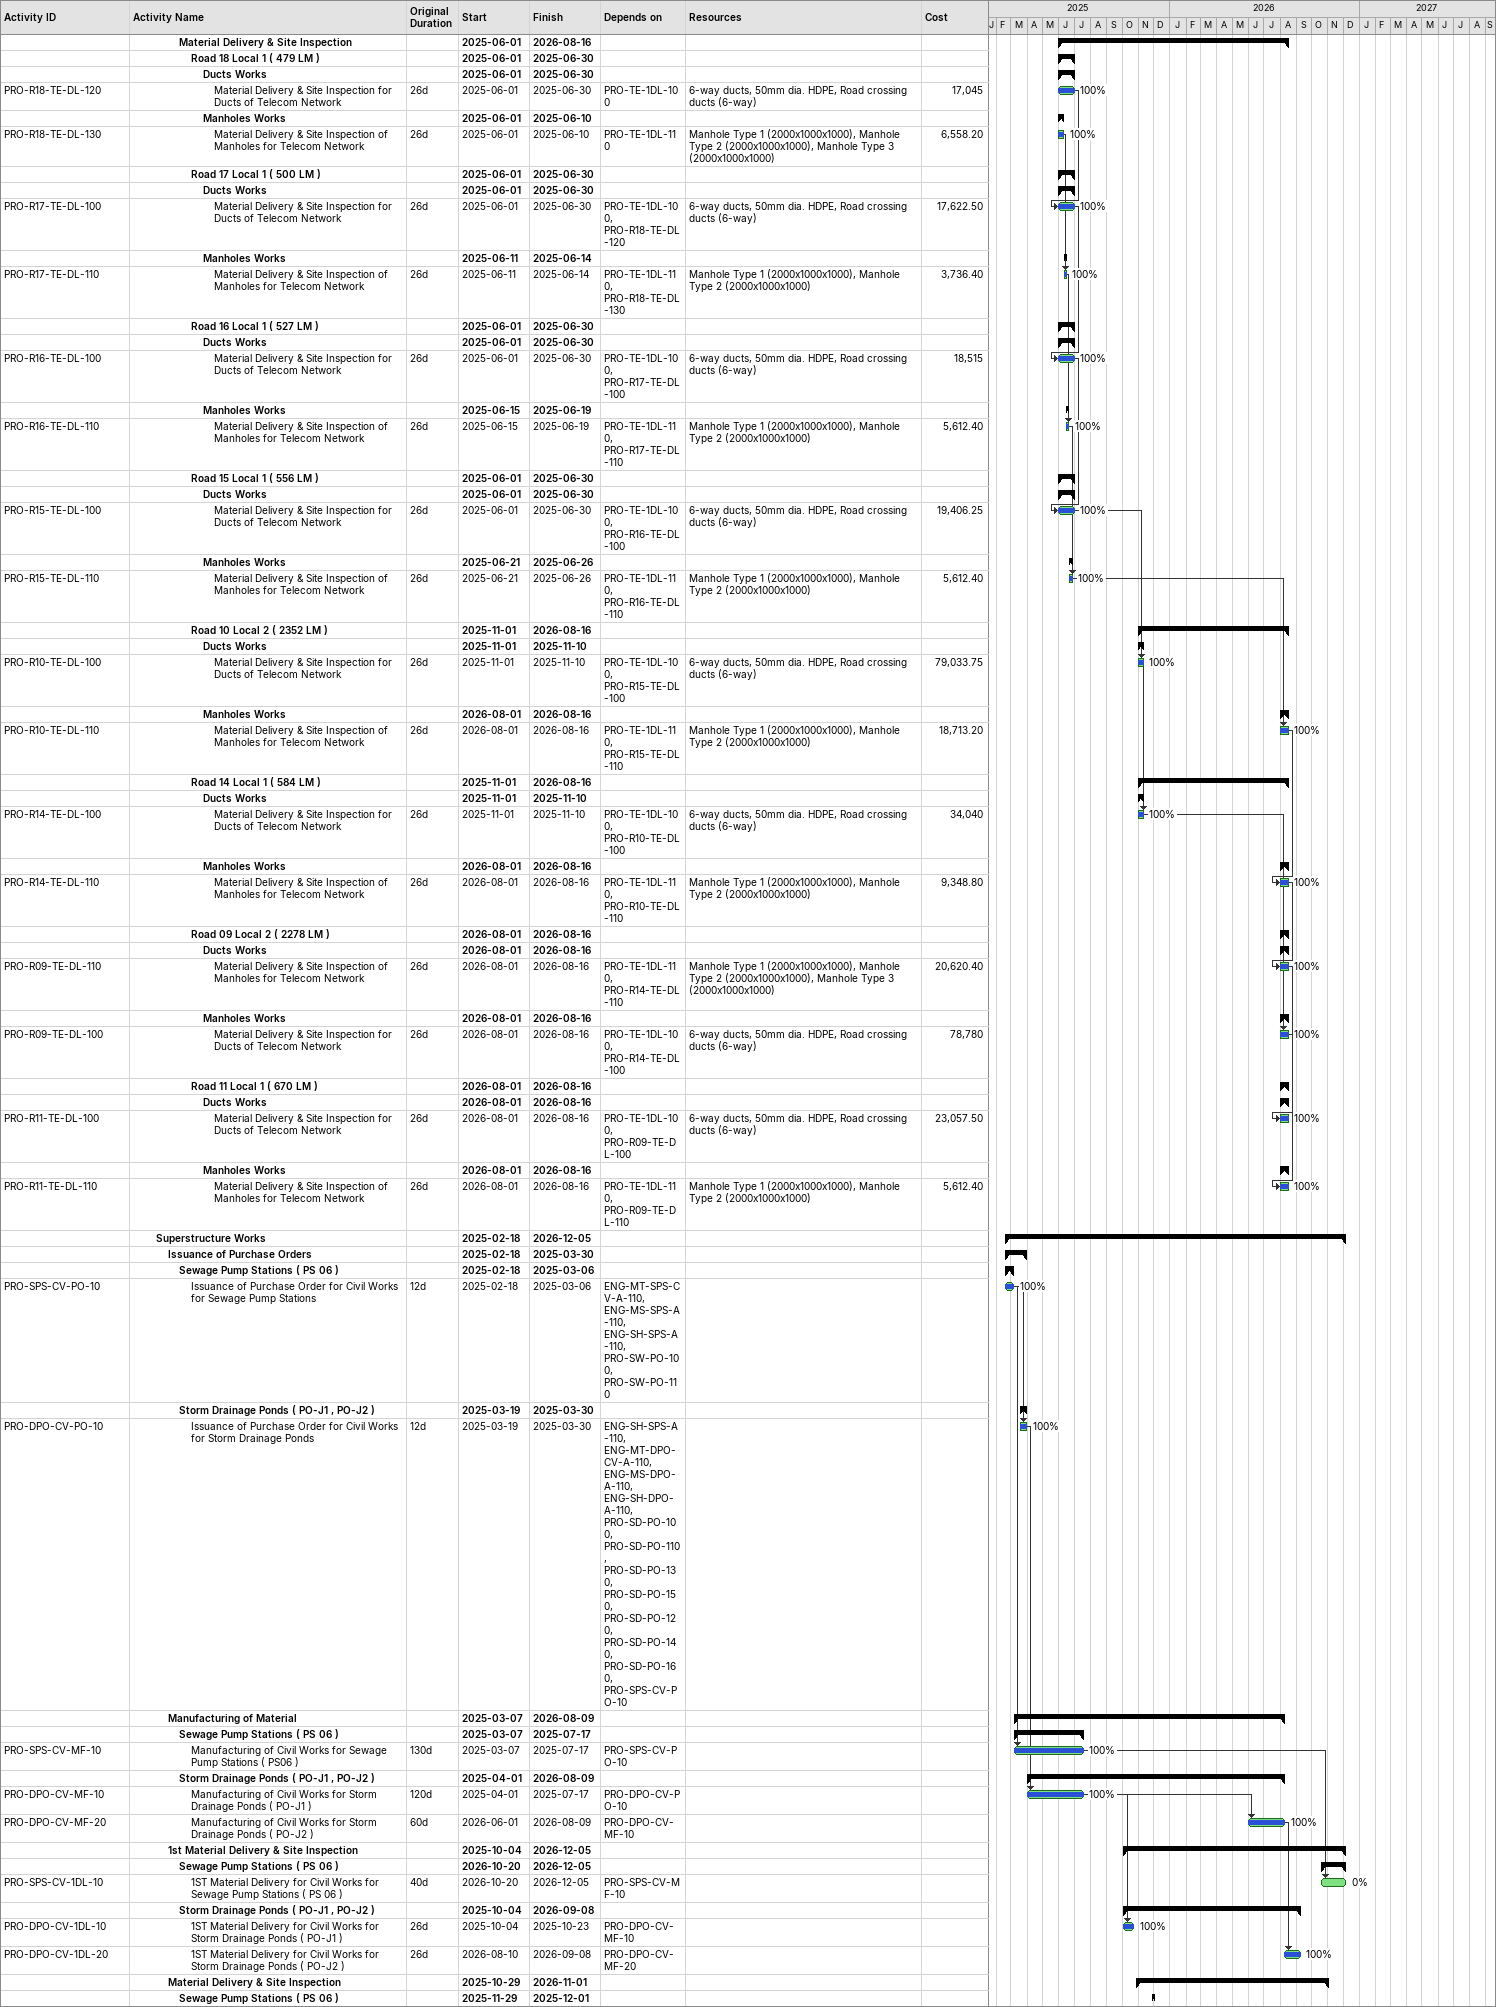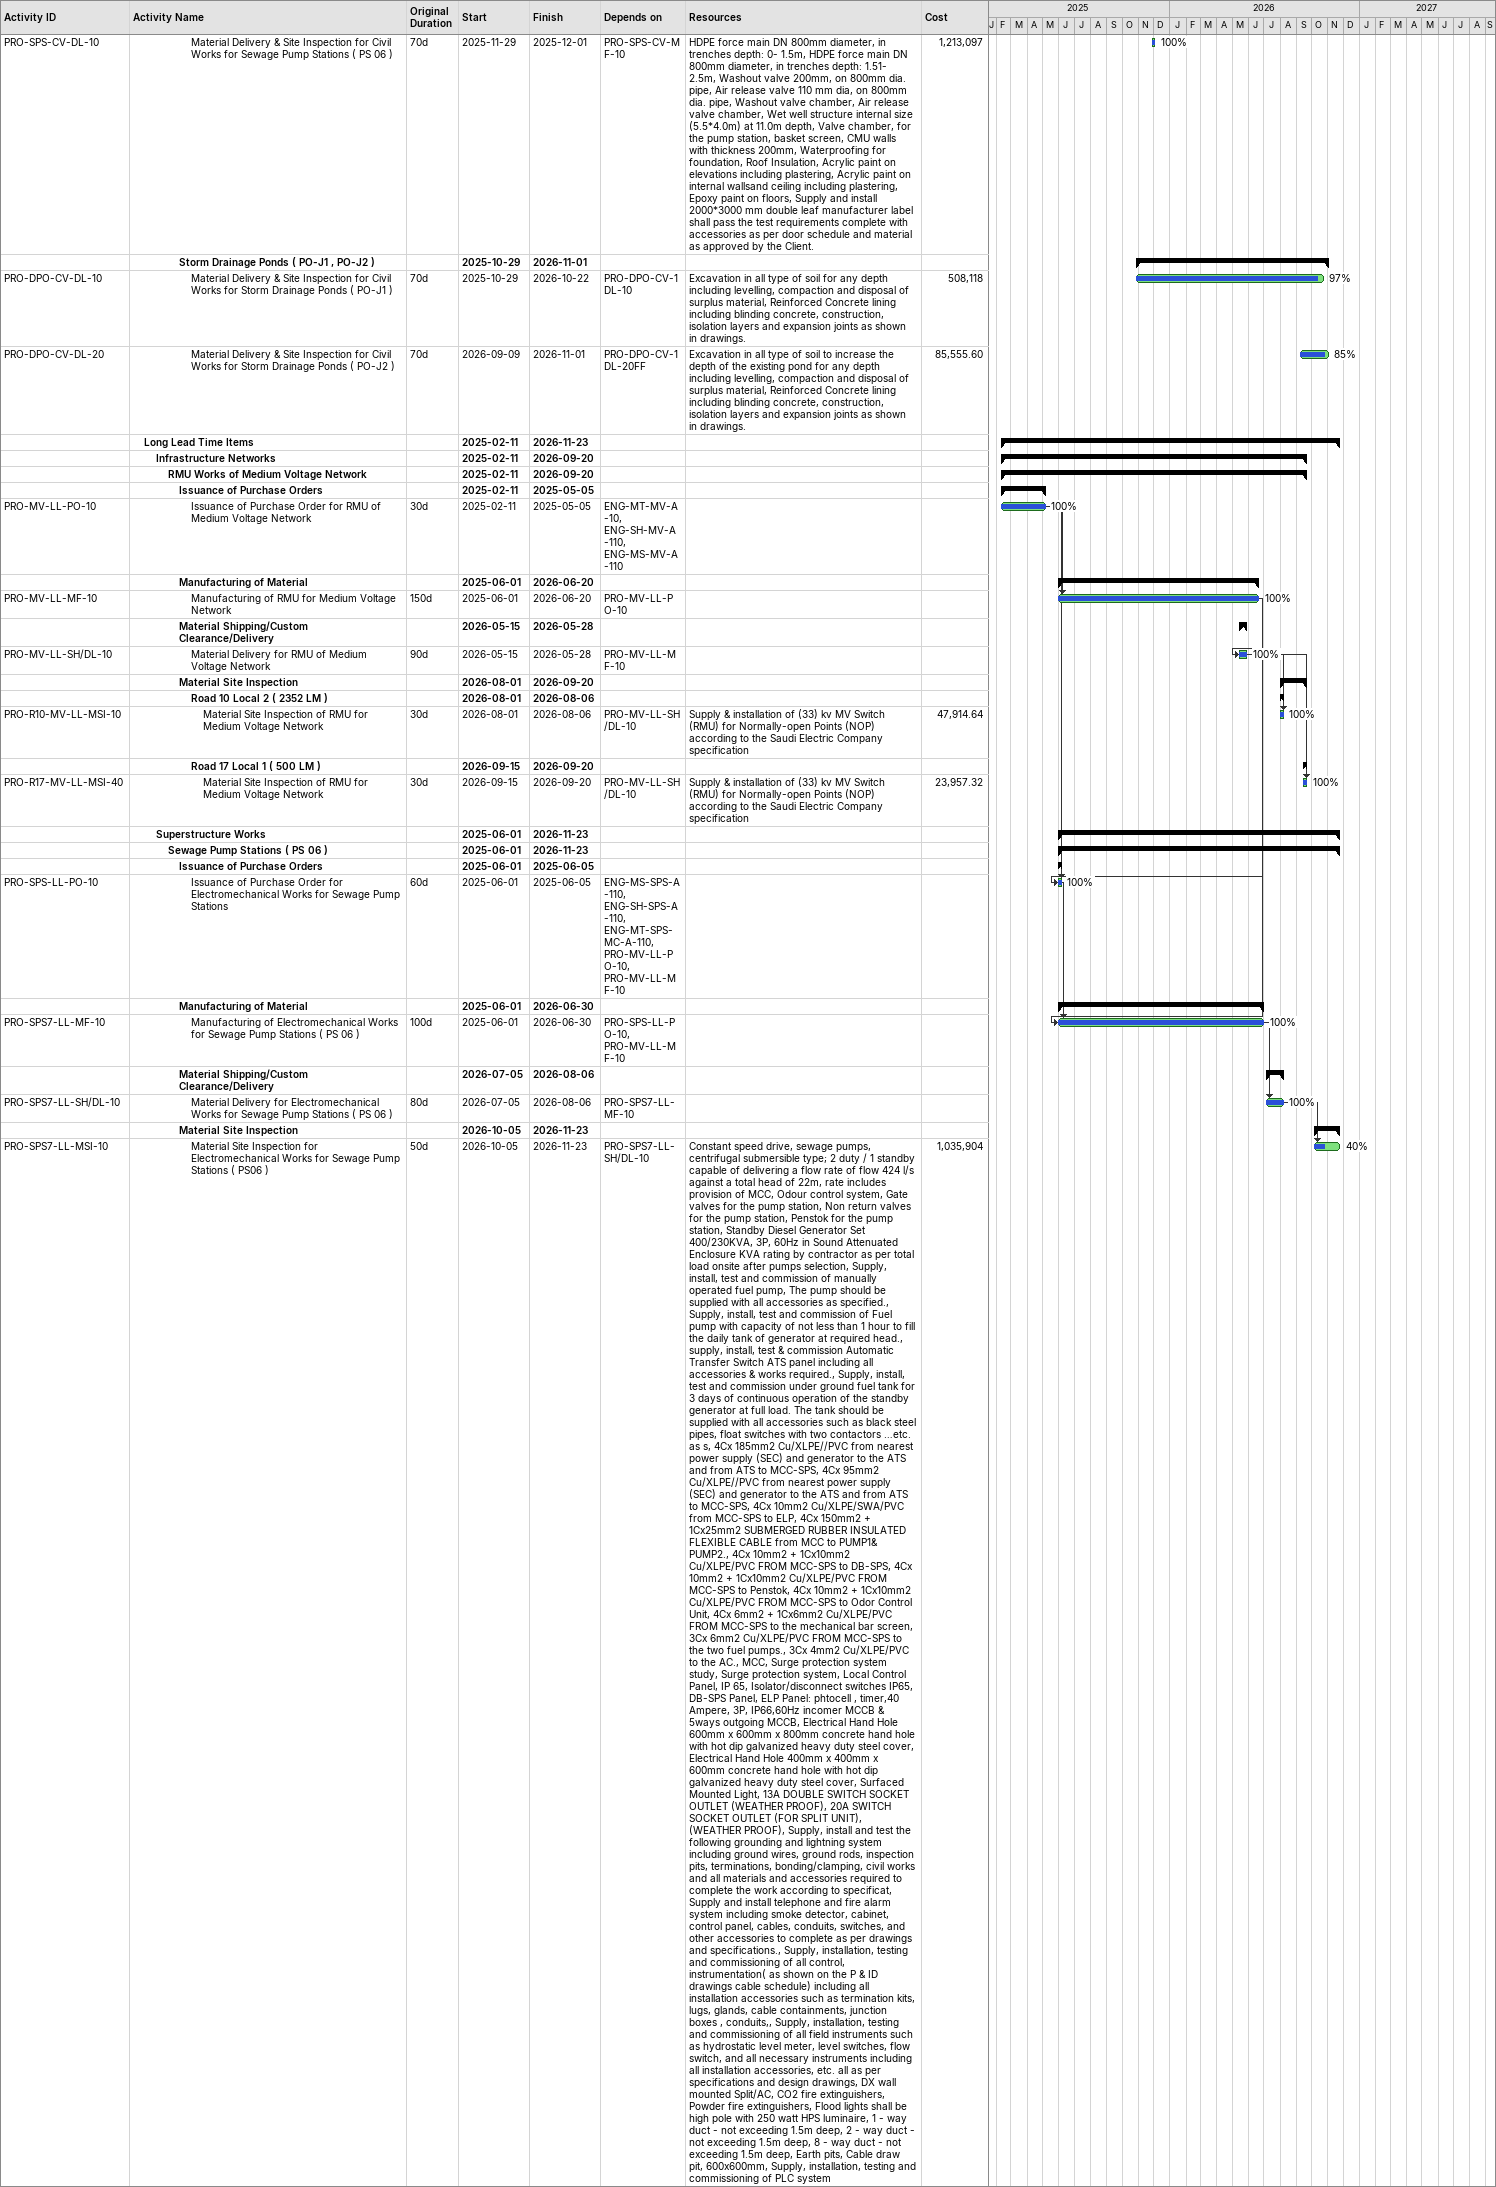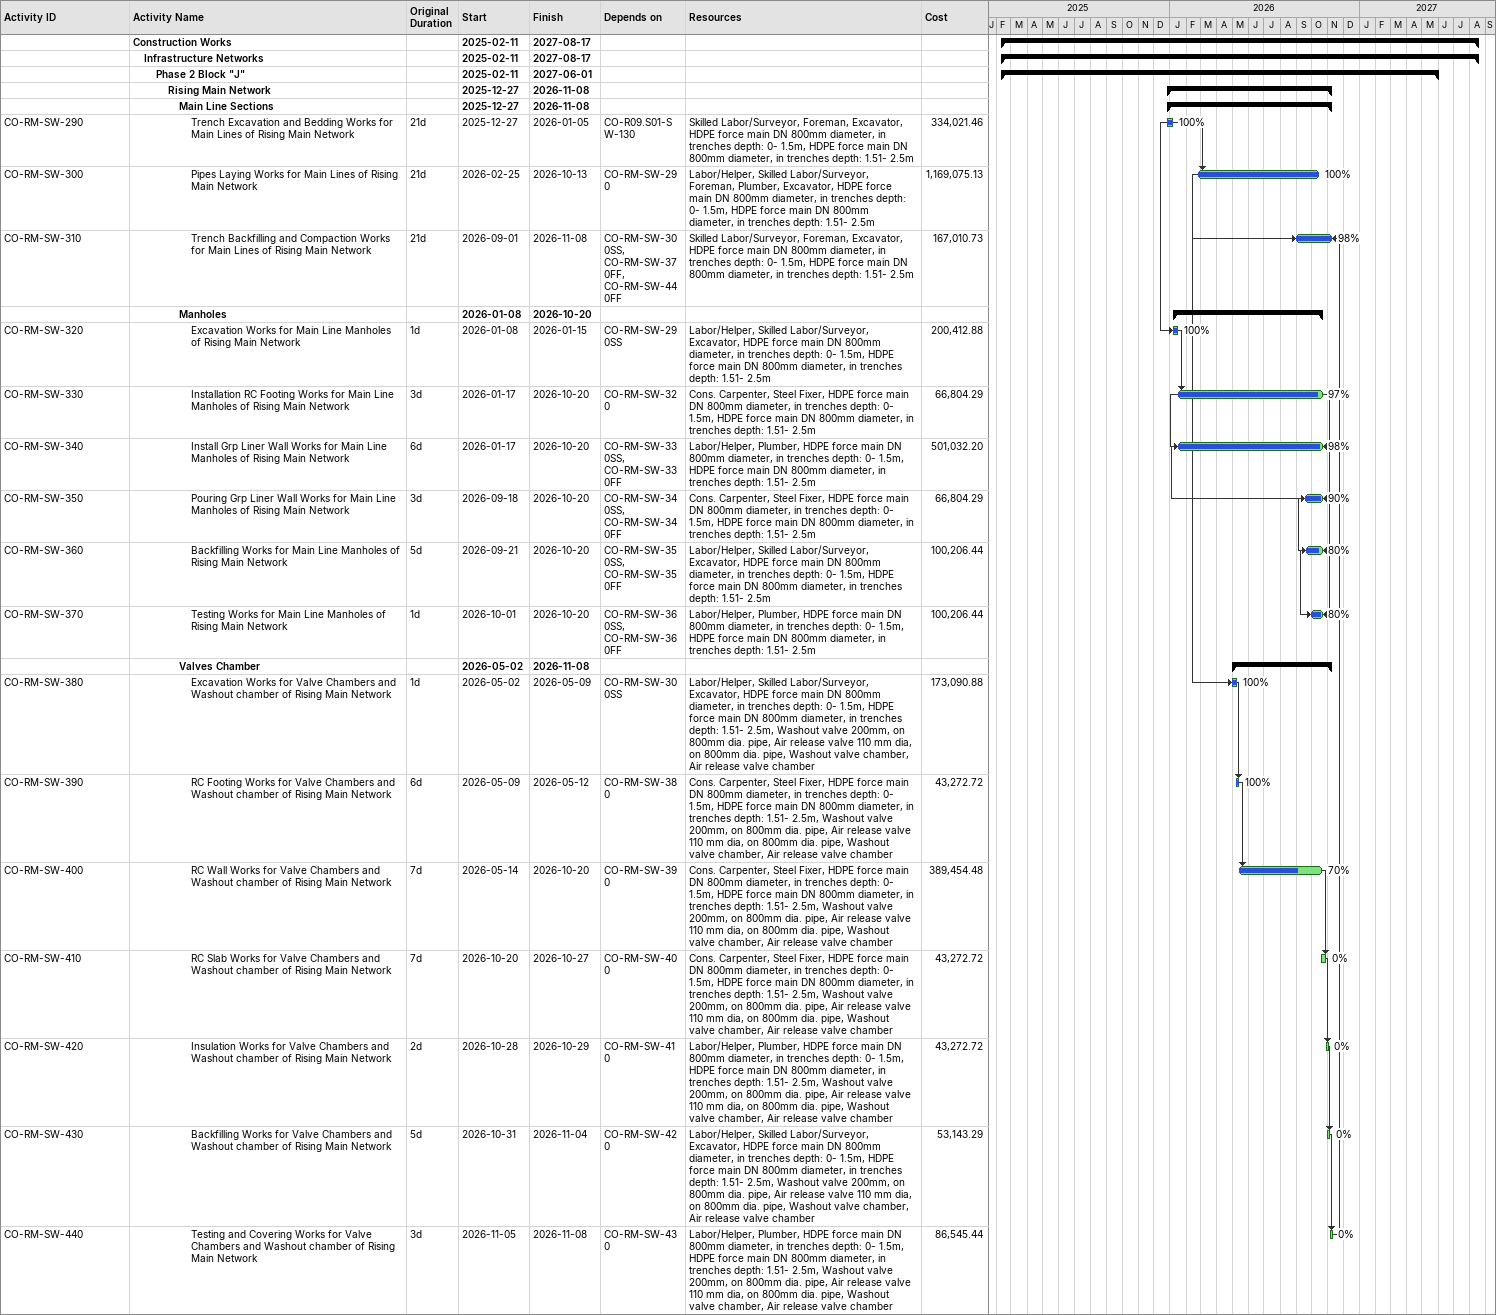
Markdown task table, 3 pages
| ID | Level | Task | Original duration | Start | Finish | Predecessors | Resources | % complete | Cost |
|---|---|---|---|---|---|---|---|---|---|
|  | 5 | **Material Delivery & Site Inspection** |  | 2025-06-01 | 2026-08-16 |  |  |  |  |
|  | 6 | **Road 18 Local 1 ( 479 LM )** |  | 2025-06-01 | 2025-06-30 |  |  |  |  |
|  | 7 | **Ducts Works** |  | 2025-06-01 | 2025-06-30 |  |  |  |  |
| PRO-R18-TE-DL-120 | 8 | Material Delivery & Site Inspection for Ducts of Telecom Network | 26d | 2025-06-01 | 2025-06-30 | PRO-TE-1DL-100 | 6-way ducts, 50mm dia. HDPE, Road crossing ducts (6-way) | 100 | 17045 |
|  | 7 | **Manholes Works** |  | 2025-06-01 | 2025-06-10 |  |  |  |  |
| PRO-R18-TE-DL-130 | 8 | Material Delivery & Site Inspection of Manholes for Telecom Network | 26d | 2025-06-01 | 2025-06-10 | PRO-TE-1DL-110 | Manhole Type 1 (2000x1000x1000), Manhole Type 2 (2000x1000x1000), Manhole Type 3 (2000x1000x1000) | 100 | 6558.20 |
|  | 6 | **Road 17 Local 1 ( 500 LM )** |  | 2025-06-01 | 2025-06-30 |  |  |  |  |
|  | 7 | **Ducts Works** |  | 2025-06-01 | 2025-06-30 |  |  |  |  |
| PRO-R17-TE-DL-100 | 8 | Material Delivery & Site Inspection for Ducts of Telecom Network | 26d | 2025-06-01 | 2025-06-30 | PRO-TE-1DL-100, PRO-R18-TE-DL-120 | 6-way ducts, 50mm dia. HDPE, Road crossing ducts (6-way) | 100 | 17622.50 |
|  | 7 | **Manholes Works** |  | 2025-06-11 | 2025-06-14 |  |  |  |  |
| PRO-R17-TE-DL-110 | 8 | Material Delivery & Site Inspection of Manholes for Telecom Network | 26d | 2025-06-11 | 2025-06-14 | PRO-TE-1DL-110, PRO-R18-TE-DL-130 | Manhole Type 1 (2000x1000x1000), Manhole Type 2 (2000x1000x1000) | 100 | 3736.40 |
|  | 6 | **Road 16 Local 1 ( 527 LM )** |  | 2025-06-01 | 2025-06-30 |  |  |  |  |
|  | 7 | **Ducts Works** |  | 2025-06-01 | 2025-06-30 |  |  |  |  |
| PRO-R16-TE-DL-100 | 8 | Material Delivery & Site Inspection for Ducts of Telecom Network | 26d | 2025-06-01 | 2025-06-30 | PRO-TE-1DL-100, PRO-R17-TE-DL-100 | 6-way ducts, 50mm dia. HDPE, Road crossing ducts (6-way) | 100 | 18515 |
|  | 7 | **Manholes Works** |  | 2025-06-15 | 2025-06-19 |  |  |  |  |
| PRO-R16-TE-DL-110 | 8 | Material Delivery & Site Inspection of Manholes for Telecom Network | 26d | 2025-06-15 | 2025-06-19 | PRO-TE-1DL-110, PRO-R17-TE-DL-110 | Manhole Type 1 (2000x1000x1000), Manhole Type 2 (2000x1000x1000) | 100 | 5612.40 |
|  | 6 | **Road 15 Local 1 ( 556 LM )** |  | 2025-06-01 | 2025-06-30 |  |  |  |  |
|  | 7 | **Ducts Works** |  | 2025-06-01 | 2025-06-30 |  |  |  |  |
| PRO-R15-TE-DL-100 | 8 | Material Delivery & Site Inspection for Ducts of Telecom Network | 26d | 2025-06-01 | 2025-06-30 | PRO-TE-1DL-100, PRO-R16-TE-DL-100 | 6-way ducts, 50mm dia. HDPE, Road crossing ducts (6-way) | 100 | 19406.25 |
|  | 7 | **Manholes Works** |  | 2025-06-21 | 2025-06-26 |  |  |  |  |
| PRO-R15-TE-DL-110 | 8 | Material Delivery & Site Inspection of Manholes for Telecom Network | 26d | 2025-06-21 | 2025-06-26 | PRO-TE-1DL-110, PRO-R16-TE-DL-110 | Manhole Type 1 (2000x1000x1000), Manhole Type 2 (2000x1000x1000) | 100 | 5612.40 |
|  | 6 | **Road 10 Local 2 ( 2352 LM )** |  | 2025-11-01 | 2026-08-16 |  |  |  |  |
|  | 7 | **Ducts Works** |  | 2025-11-01 | 2025-11-10 |  |  |  |  |
| PRO-R10-TE-DL-100 | 8 | Material Delivery & Site Inspection for Ducts of Telecom Network | 26d | 2025-11-01 | 2025-11-10 | PRO-TE-1DL-100, PRO-R15-TE-DL-100 | 6-way ducts, 50mm dia. HDPE, Road crossing ducts (6-way) | 100 | 79033.75 |
|  | 7 | **Manholes Works** |  | 2026-08-01 | 2026-08-16 |  |  |  |  |
| PRO-R10-TE-DL-110 | 8 | Material Delivery & Site Inspection of Manholes for Telecom Network | 26d | 2026-08-01 | 2026-08-16 | PRO-TE-1DL-110, PRO-R15-TE-DL-110 | Manhole Type 1 (2000x1000x1000), Manhole Type 2 (2000x1000x1000) | 100 | 18713.20 |
|  | 6 | **Road 14 Local 1 ( 584 LM )** |  | 2025-11-01 | 2026-08-16 |  |  |  |  |
|  | 7 | **Ducts Works** |  | 2025-11-01 | 2025-11-10 |  |  |  |  |
| PRO-R14-TE-DL-100 | 8 | Material Delivery & Site Inspection for Ducts of Telecom Network | 26d | 2025-11-01 | 2025-11-10 | PRO-TE-1DL-100, PRO-R10-TE-DL-100 | 6-way ducts, 50mm dia. HDPE, Road crossing ducts (6-way) | 100 | 34040 |
|  | 7 | **Manholes Works** |  | 2026-08-01 | 2026-08-16 |  |  |  |  |
| PRO-R14-TE-DL-110 | 8 | Material Delivery & Site Inspection of Manholes for Telecom Network | 26d | 2026-08-01 | 2026-08-16 | PRO-TE-1DL-110, PRO-R10-TE-DL-110 | Manhole Type 1 (2000x1000x1000), Manhole Type 2 (2000x1000x1000) | 100 | 9348.80 |
|  | 6 | **Road 09 Local 2 ( 2278 LM )** |  | 2026-08-01 | 2026-08-16 |  |  |  |  |
|  | 7 | **Ducts Works** |  | 2026-08-01 | 2026-08-16 |  |  |  |  |
| PRO-R09-TE-DL-110 | 8 | Material Delivery & Site Inspection of Manholes for Telecom Network | 26d | 2026-08-01 | 2026-08-16 | PRO-TE-1DL-110, PRO-R14-TE-DL-110 | Manhole Type 1 (2000x1000x1000), Manhole Type 2 (2000x1000x1000), Manhole Type 3 (2000x1000x1000) | 100 | 20620.40 |
|  | 7 | **Manholes Works** |  | 2026-08-01 | 2026-08-16 |  |  |  |  |
| PRO-R09-TE-DL-100 | 8 | Material Delivery & Site Inspection for Ducts of Telecom Network | 26d | 2026-08-01 | 2026-08-16 | PRO-TE-1DL-100, PRO-R14-TE-DL-100 | 6-way ducts, 50mm dia. HDPE, Road crossing ducts (6-way) | 100 | 78780 |
|  | 6 | **Road 11 Local 1 ( 670 LM )** |  | 2026-08-01 | 2026-08-16 |  |  |  |  |
|  | 7 | **Ducts Works** |  | 2026-08-01 | 2026-08-16 |  |  |  |  |
| PRO-R11-TE-DL-100 | 8 | Material Delivery & Site Inspection for Ducts of Telecom Network | 26d | 2026-08-01 | 2026-08-16 | PRO-TE-1DL-100, PRO-R09-TE-DL-100 | 6-way ducts, 50mm dia. HDPE, Road crossing ducts (6-way) | 100 | 23057.50 |
|  | 7 | **Manholes Works** |  | 2026-08-01 | 2026-08-16 |  |  |  |  |
| PRO-R11-TE-DL-110 | 8 | Material Delivery & Site Inspection of Manholes for Telecom Network | 26d | 2026-08-01 | 2026-08-16 | PRO-TE-1DL-110, PRO-R09-TE-DL-110 | Manhole Type 1 (2000x1000x1000), Manhole Type 2 (2000x1000x1000) | 100 | 5612.40 |
|  | 3 | **Superstructure Works** |  | 2025-02-18 | 2026-12-05 |  |  |  |  |
|  | 4 | **Issuance of Purchase Orders** |  | 2025-02-18 | 2025-03-30 |  |  |  |  |
|  | 5 | **Sewage Pump Stations ( PS 06 )** |  | 2025-02-18 | 2025-03-06 |  |  |  |  |
| PRO-SPS-CV-PO-10 | 6 | Issuance of Purchase Order for Civil Works for Sewage Pump Stations | 12d | 2025-02-18 | 2025-03-06 | ENG-MT-SPS-CV-A-110, ENG-MS-SPS-A-110, ENG-SH-SPS-A-110, PRO-SW-PO-100, PRO-SW-PO-110 |  | 100 |  |
|  | 5 | **Storm Drainage Ponds ( PO-J1 , PO-J2 )** |  | 2025-03-19 | 2025-03-30 |  |  |  |  |
| PRO-DPO-CV-PO-10 | 6 | Issuance of Purchase Order for Civil Works for Storm Drainage Ponds | 12d | 2025-03-19 | 2025-03-30 | ENG-SH-SPS-A-110, ENG-MT-DPO-CV-A-110, ENG-MS-DPO-A-110, ENG-SH-DPO-A-110, PRO-SD-PO-100, PRO-SD-PO-110, PRO-SD-PO-130, PRO-SD-PO-150, PRO-SD-PO-120, PRO-SD-PO-140, PRO-SD-PO-160, PRO-SPS-CV-PO-10 |  | 100 |  |
|  | 4 | **Manufacturing of Material** |  | 2025-03-07 | 2026-08-09 |  |  |  |  |
|  | 5 | **Sewage Pump Stations ( PS 06 )** |  | 2025-03-07 | 2025-07-17 |  |  |  |  |
| PRO-SPS-CV-MF-10 | 6 | Manufacturing of Civil Works for Sewage Pump Stations ( PS06 ) | 130d | 2025-03-07 | 2025-07-17 | PRO-SPS-CV-PO-10 |  | 100 |  |
|  | 5 | **Storm Drainage Ponds ( PO-J1 , PO-J2 )** |  | 2025-04-01 | 2026-08-09 |  |  |  |  |
| PRO-DPO-CV-MF-10 | 6 | Manufacturing of Civil Works for Storm Drainage Ponds ( PO-J1 ) | 120d | 2025-04-01 | 2025-07-17 | PRO-DPO-CV-PO-10 |  | 100 |  |
| PRO-DPO-CV-MF-20 | 6 | Manufacturing of Civil Works for Storm Drainage Ponds ( PO-J2 ) | 60d | 2026-06-01 | 2026-08-09 | PRO-DPO-CV-MF-10 |  | 100 |  |
|  | 4 | **1st Material Delivery & Site Inspection** |  | 2025-10-04 | 2026-12-05 |  |  |  |  |
|  | 5 | **Sewage Pump Stations ( PS 06 )** |  | 2026-10-20 | 2026-12-05 |  |  |  |  |
| PRO-SPS-CV-1DL-10 | 6 | 1ST Material Delivery for Civil Works for Sewage Pump Stations ( PS 06 ) | 40d | 2026-10-20 | 2026-12-05 | PRO-SPS-CV-MF-10 |  | 0 |  |
|  | 5 | **Storm Drainage Ponds ( PO-J1 , PO-J2 )** |  | 2025-10-04 | 2026-09-08 |  |  |  |  |
| PRO-DPO-CV-1DL-10 | 6 | 1ST Material Delivery for Civil Works for Storm Drainage Ponds ( PO-J1 ) | 26d | 2025-10-04 | 2025-10-23 | PRO-DPO-CV-MF-10 |  | 100 |  |
| PRO-DPO-CV-1DL-20 | 6 | 1ST Material Delivery for Civil Works for Storm Drainage Ponds ( PO-J2 ) | 26d | 2026-08-10 | 2026-09-08 | PRO-DPO-CV-MF-20 |  | 100 |  |
|  | 4 | **Material Delivery & Site Inspection** |  | 2025-10-29 | 2026-11-01 |  |  |  |  |
|  | 5 | **Sewage Pump Stations ( PS 06 )** |  | 2025-11-29 | 2025-12-01 |  |  |  |  |
| PRO-SPS-CV-DL-10 | 6 | Material Delivery & Site Inspection for Civil Works for Sewage Pump Stations ( PS 06 ) | 70d | 2025-11-29 | 2025-12-01 | PRO-SPS-CV-MF-10 | HDPE force main DN 800mm diameter, in trenches depth: 0- 1.5m, HDPE force main DN 800mm diameter, in trenches depth: 1.51- 2.5m, Washout valve 200mm, on 800mm dia. pipe, Air release valve 110 mm dia, on 800mm dia. pipe, Washout valve chamber, Air release valve chamber, Wet well structure internal size (5.5*4.0m) at 11.0m depth, Valve chamber, for the pump station, basket screen, CMU walls with thickness 200mm, Waterproofing for foundation, Roof Insulation, Acrylic paint on elevations including plastering, Acrylic paint on internal wallsand ceiling including plastering, Epoxy paint on floors, Supply and install 2000*3000 mm double leaf manufacturer label shall pass the test requirements complete with accessories as per door schedule and material as approved by the Client. | 100 | 1213097 |
|  | 5 | **Storm Drainage Ponds ( PO-J1 , PO-J2 )** |  | 2025-10-29 | 2026-11-01 |  |  |  |  |
| PRO-DPO-CV-DL-10 | 6 | Material Delivery & Site Inspection for Civil Works for Storm Drainage Ponds ( PO-J1 ) | 70d | 2025-10-29 | 2026-10-22 | PRO-DPO-CV-1DL-10 | Excavation in all type of soil for any depth including levelling, compaction and disposal of surplus material, Reinforced Concrete lining including blinding concrete, construction, isolation layers and expansion joints as shown in drawings. | 97 | 508118 |
| PRO-DPO-CV-DL-20 | 6 | Material Delivery & Site Inspection for Civil Works for Storm Drainage Ponds ( PO-J2 ) | 70d | 2026-09-09 | 2026-11-01 | PRO-DPO-CV-1DL-20FF | Excavation in all type of soil to increase the depth of the existing pond for any depth including levelling, compaction and disposal of surplus material, Reinforced Concrete lining including blinding concrete, construction, isolation layers and expansion joints as shown in drawings. | 85 | 85555.60 |
|  | 2 | **Long Lead Time Items** |  | 2025-02-11 | 2026-11-23 |  |  |  |  |
|  | 3 | **Infrastructure Networks** |  | 2025-02-11 | 2026-09-20 |  |  |  |  |
|  | 4 | **RMU Works of Medium Voltage Network** |  | 2025-02-11 | 2026-09-20 |  |  |  |  |
|  | 5 | **Issuance of Purchase Orders** |  | 2025-02-11 | 2025-05-05 |  |  |  |  |
| PRO-MV-LL-PO-10 | 6 | Issuance of Purchase Order for RMU of Medium Voltage Network | 30d | 2025-02-11 | 2025-05-05 | ENG-MT-MV-A-10, ENG-SH-MV-A-110, ENG-MS-MV-A-110 |  | 100 |  |
|  | 5 | **Manufacturing of Material** |  | 2025-06-01 | 2026-06-20 |  |  |  |  |
| PRO-MV-LL-MF-10 | 6 | Manufacturing of RMU for Medium Voltage Network | 150d | 2025-06-01 | 2026-06-20 | PRO-MV-LL-PO-10 |  | 100 |  |
|  | 5 | **Material Shipping/Custom Clearance/Delivery** |  | 2026-05-15 | 2026-05-28 |  |  |  |  |
| PRO-MV-LL-SH/DL-10 | 6 | Material Delivery for RMU of Medium Voltage Network | 90d | 2026-05-15 | 2026-05-28 | PRO-MV-LL-MF-10 |  | 100 |  |
|  | 5 | **Material Site Inspection** |  | 2026-08-01 | 2026-09-20 |  |  |  |  |
|  | 6 | **Road 10 Local 2 ( 2352 LM )** |  | 2026-08-01 | 2026-08-06 |  |  |  |  |
| PRO-R10-MV-LL-MSI-10 | 7 | Material Site Inspection of RMU for Medium Voltage Network | 30d | 2026-08-01 | 2026-08-06 | PRO-MV-LL-SH/DL-10 | Supply & installation of (33) kv MV Switch (RMU) for Normally-open Points (NOP) according to the Saudi Electric Company specification | 100 | 47914.64 |
|  | 6 | **Road 17 Local 1 ( 500 LM )** |  | 2026-09-15 | 2026-09-20 |  |  |  |  |
| PRO-R17-MV-LL-MSI-40 | 7 | Material Site Inspection of RMU for Medium Voltage Network | 30d | 2026-09-15 | 2026-09-20 | PRO-MV-LL-SH/DL-10 | Supply & installation of (33) kv MV Switch (RMU) for Normally-open Points (NOP) according to the Saudi Electric Company specification | 100 | 23957.32 |
|  | 3 | **Superstructure Works** |  | 2025-06-01 | 2026-11-23 |  |  |  |  |
|  | 4 | **Sewage Pump Stations ( PS 06 )** |  | 2025-06-01 | 2026-11-23 |  |  |  |  |
|  | 5 | **Issuance of Purchase Orders** |  | 2025-06-01 | 2025-06-05 |  |  |  |  |
| PRO-SPS-LL-PO-10 | 6 | Issuance of Purchase Order for Electromechanical Works for Sewage Pump Stations | 60d | 2025-06-01 | 2025-06-05 | ENG-MS-SPS-A-110, ENG-SH-SPS-A-110, ENG-MT-SPS-MC-A-110, PRO-MV-LL-PO-10, PRO-MV-LL-MF-10 |  | 100 |  |
|  | 5 | **Manufacturing of Material** |  | 2025-06-01 | 2026-06-30 |  |  |  |  |
| PRO-SPS7-LL-MF-10 | 6 | Manufacturing of Electromechanical Works for Sewage Pump Stations ( PS 06 ) | 100d | 2025-06-01 | 2026-06-30 | PRO-SPS-LL-PO-10, PRO-MV-LL-MF-10 |  | 100 |  |
|  | 5 | **Material Shipping/Custom Clearance/Delivery** |  | 2026-07-05 | 2026-08-06 |  |  |  |  |
| PRO-SPS7-LL-SH/DL-10 | 6 | Material Delivery for Electromechanical Works for Sewage Pump Stations ( PS 06 ) | 80d | 2026-07-05 | 2026-08-06 | PRO-SPS7-LL-MF-10 |  | 100 |  |
|  | 5 | **Material Site Inspection** |  | 2026-10-05 | 2026-11-23 |  |  |  |  |
| PRO-SPS7-LL-MSI-10 | 6 | Material Site Inspection for Electromechanical Works for Sewage Pump Stations ( PS06 ) | 50d | 2026-10-05 | 2026-11-23 | PRO-SPS7-LL-SH/DL-10 | Constant speed drive, sewage pumps, centrifugal submersible type; 2 duty / 1 standby capable of delivering a flow rate of flow 424 l/s against a total head of 22m, rate includes provision of MCC, Odour control system, Gate valves for the pump station, Non return valves for the pump station, Penstok for the pump station, Standby Diesel Generator Set 400/230KVA, 3P, 60Hz in Sound Attenuated Enclosure KVA rating by contractor as per total load onsite after pumps selection, Supply, install, test and commission of manually operated fuel pump, The pump should be supplied with all accessories as specified., Supply, install, test and commission of Fuel pump with capacity of not less than 1 hour to fill the daily tank of generator at required head., supply, install, test & commission Automatic Transfer Switch ATS panel including all accessories & works required., Supply, install, test and commission under ground fuel tank for 3 days of continuous operation of the standby generator at full load. The tank should be supplied with all accessories such as black steel pipes, float switches with two contactors …etc. as s, 4Cx 185mm2 Cu/XLPE//PVC from nearest power supply (SEC) and generator to the ATS and from ATS to MCC-SPS, 4Cx 95mm2 Cu/XLPE//PVC from nearest power supply (SEC) and generator to the ATS and from ATS to MCC-SPS, 4Cx 10mm2 Cu/XLPE/SWA/PVC from MCC-SPS to ELP, 4Cx 150mm2 + 1Cx25mm2 SUBMERGED RUBBER INSULATED FLEXIBLE CABLE from MCC to PUMP1& PUMP2., 4Cx 10mm2 + 1Cx10mm2 Cu/XLPE/PVC FROM MCC-SPS to DB-SPS, 4Cx 10mm2 + 1Cx10mm2 Cu/XLPE/PVC FROM MCC-SPS to Penstok, 4Cx 10mm2 + 1Cx10mm2 Cu/XLPE/PVC FROM MCC-SPS to Odor Control Unit, 4Cx 6mm2 + 1Cx6mm2 Cu/XLPE/PVC FROM MCC-SPS to the mechanical bar screen, 3Cx 6mm2 Cu/XLPE/PVC FROM MCC-SPS to the two fuel pumps., 3Cx 4mm2 Cu/XLPE/PVC to the AC., MCC, Surge protection system study, Surge protection system, Local Control Panel, IP 65, Isolator/disconnect switches IP65, DB-SPS Panel, ELP Panel: phtocell , timer,40 Ampere, 3P, IP66,60Hz incomer MCCB & 5ways outgoing MCCB, Electrical Hand Hole 600mm x 600mm x 800mm concrete hand hole with hot dip galvanized heavy duty steel cover, Electrical Hand Hole 400mm x 400mm x 600mm concrete hand hole with hot dip galvanized heavy duty steel cover, Surfaced Mounted Light, 13A DOUBLE SWITCH SOCKET OUTLET (WEATHER PROOF), 20A SWITCH SOCKET OUTLET (FOR SPLIT UNIT), (WEATHER PROOF), Supply, install and test the following grounding and lightning system including ground wires, ground rods, inspection pits, terminations, bonding/clamping, civil works and all materials and accessories required to complete the work according to specificat, Supply and install telephone and fire alarm system including smoke detector, cabinet, control panel, cables, conduits, switches, and other accessories to complete as per drawings and specifications., Supply, installation, testing and commissioning of all control, instrumentation( as shown on the P & ID drawings cable schedule) including all installation accessories such as termination kits, lugs, glands, cable containments, junction boxes , conduits,, Supply, installation, testing and commissioning of all field instruments such as hydrostatic level meter, level switches, flow switch, and all necessary instruments including all installation accessories, etc. all as per specifications and design drawings, DX wall mounted Split/AC, CO2 fire extinguishers, Powder fire extinguishers, Flood lights shall be high pole with 250 watt HPS luminaire, 1 - way duct - not exceeding 1.5m deep, 2 - way duct - not exceeding 1.5m deep, 8 - way duct - not exceeding 1.5m deep, Earth pits, Cable draw pit, 600x600mm, Supply, installation, testing and commissioning of PLC system | 40 | 1035904 |
|  | 1 | **Construction Works** |  | 2025-02-11 | 2027-08-17 |  |  |  |  |
|  | 2 | **Infrastructure Networks** |  | 2025-02-11 | 2027-08-17 |  |  |  |  |
|  | 3 | **Phase 2 Block "J"** |  | 2025-02-11 | 2027-06-01 |  |  |  |  |
|  | 4 | **Rising Main Network** |  | 2025-12-27 | 2026-11-08 |  |  |  |  |
|  | 5 | **Main Line Sections** |  | 2025-12-27 | 2026-11-08 |  |  |  |  |
| CO-RM-SW-290 | 6 | Trench Excavation and Bedding Works for Main Lines of Rising Main Network | 21d | 2025-12-27 | 2026-01-05 | CO-R09.S01-SW-130 | Skilled Labor/Surveyor, Foreman, Excavator, HDPE force main DN 800mm diameter, in trenches depth: 0- 1.5m, HDPE force main DN 800mm diameter, in trenches depth: 1.51- 2.5m | 100 | 334021.46 |
| CO-RM-SW-300 | 6 | Pipes Laying Works for Main Lines of Rising Main Network | 21d | 2026-02-25 | 2026-10-13 | CO-RM-SW-290 | Labor/Helper, Skilled Labor/Surveyor, Foreman, Plumber, Excavator, HDPE force main DN 800mm diameter, in trenches depth: 0- 1.5m, HDPE force main DN 800mm diameter, in trenches depth: 1.51- 2.5m | 100 | 1169075.13 |
| CO-RM-SW-310 | 6 | Trench Backfilling and Compaction Works for Main Lines of Rising Main Network | 21d | 2026-09-01 | 2026-11-08 | CO-RM-SW-300SS, CO-RM-SW-370FF, CO-RM-SW-440FF | Skilled Labor/Surveyor, Foreman, Excavator, HDPE force main DN 800mm diameter, in trenches depth: 0- 1.5m, HDPE force main DN 800mm diameter, in trenches depth: 1.51- 2.5m | 98 | 167010.73 |
|  | 5 | **Manholes** |  | 2026-01-08 | 2026-10-20 |  |  |  |  |
| CO-RM-SW-320 | 6 | Excavation Works for Main Line Manholes of Rising Main Network | 1d | 2026-01-08 | 2026-01-15 | CO-RM-SW-290SS | Labor/Helper, Skilled Labor/Surveyor, Excavator, HDPE force main DN 800mm diameter, in trenches depth: 0- 1.5m, HDPE force main DN 800mm diameter, in trenches depth: 1.51- 2.5m | 100 | 200412.88 |
| CO-RM-SW-330 | 6 | Installation RC Footing Works for Main Line Manholes of Rising Main Network | 3d | 2026-01-17 | 2026-10-20 | CO-RM-SW-320 | Cons. Carpenter, Steel Fixer, HDPE force main DN 800mm diameter, in trenches depth: 0- 1.5m, HDPE force main DN 800mm diameter, in trenches depth: 1.51- 2.5m | 97 | 66804.29 |
| CO-RM-SW-340 | 6 | Install Grp Liner Wall Works for Main Line Manholes of Rising Main Network | 6d | 2026-01-17 | 2026-10-20 | CO-RM-SW-330SS, CO-RM-SW-330FF | Labor/Helper, Plumber, HDPE force main DN 800mm diameter, in trenches depth: 0- 1.5m, HDPE force main DN 800mm diameter, in trenches depth: 1.51- 2.5m | 98 | 501032.20 |
| CO-RM-SW-350 | 6 | Pouring Grp Liner Wall Works for Main Line Manholes of Rising Main Network | 3d | 2026-09-18 | 2026-10-20 | CO-RM-SW-340SS, CO-RM-SW-340FF | Cons. Carpenter, Steel Fixer, HDPE force main DN 800mm diameter, in trenches depth: 0- 1.5m, HDPE force main DN 800mm diameter, in trenches depth: 1.51- 2.5m | 90 | 66804.29 |
| CO-RM-SW-360 | 6 | Backfilling Works for Main Line Manholes of Rising Main Network | 5d | 2026-09-21 | 2026-10-20 | CO-RM-SW-350SS, CO-RM-SW-350FF | Labor/Helper, Skilled Labor/Surveyor, Excavator, HDPE force main DN 800mm diameter, in trenches depth: 0- 1.5m, HDPE force main DN 800mm diameter, in trenches depth: 1.51- 2.5m | 80 | 100206.44 |
| CO-RM-SW-370 | 6 | Testing Works for Main Line Manholes of Rising Main Network | 1d | 2026-10-01 | 2026-10-20 | CO-RM-SW-360SS, CO-RM-SW-360FF | Labor/Helper, Plumber, HDPE force main DN 800mm diameter, in trenches depth: 0- 1.5m, HDPE force main DN 800mm diameter, in trenches depth: 1.51- 2.5m | 80 | 100206.44 |
|  | 5 | **Valves Chamber** |  | 2026-05-02 | 2026-11-08 |  |  |  |  |
| CO-RM-SW-380 | 6 | Excavation Works for Valve Chambers and Washout chamber of Rising Main Network | 1d | 2026-05-02 | 2026-05-09 | CO-RM-SW-300SS | Labor/Helper, Skilled Labor/Surveyor, Excavator, HDPE force main DN 800mm diameter, in trenches depth: 0- 1.5m, HDPE force main DN 800mm diameter, in trenches depth: 1.51- 2.5m, Washout valve 200mm, on 800mm dia. pipe, Air release valve 110 mm dia, on 800mm dia. pipe, Washout valve chamber, Air release valve chamber | 100 | 173090.88 |
| CO-RM-SW-390 | 6 | RC Footing Works for Valve Chambers and Washout chamber of Rising Main Network | 6d | 2026-05-09 | 2026-05-12 | CO-RM-SW-380 | Cons. Carpenter, Steel Fixer, HDPE force main DN 800mm diameter, in trenches depth: 0- 1.5m, HDPE force main DN 800mm diameter, in trenches depth: 1.51- 2.5m, Washout valve 200mm, on 800mm dia. pipe, Air release valve 110 mm dia, on 800mm dia. pipe, Washout valve chamber, Air release valve chamber | 100 | 43272.72 |
| CO-RM-SW-400 | 6 | RC Wall Works for Valve Chambers and Washout chamber of Rising Main Network | 7d | 2026-05-14 | 2026-10-20 | CO-RM-SW-390 | Cons. Carpenter, Steel Fixer, HDPE force main DN 800mm diameter, in trenches depth: 0- 1.5m, HDPE force main DN 800mm diameter, in trenches depth: 1.51- 2.5m, Washout valve 200mm, on 800mm dia. pipe, Air release valve 110 mm dia, on 800mm dia. pipe, Washout valve chamber, Air release valve chamber | 70 | 389454.48 |
| CO-RM-SW-410 | 6 | RC Slab Works for Valve Chambers and Washout chamber of Rising Main Network | 7d | 2026-10-20 | 2026-10-27 | CO-RM-SW-400 | Cons. Carpenter, Steel Fixer, HDPE force main DN 800mm diameter, in trenches depth: 0- 1.5m, HDPE force main DN 800mm diameter, in trenches depth: 1.51- 2.5m, Washout valve 200mm, on 800mm dia. pipe, Air release valve 110 mm dia, on 800mm dia. pipe, Washout valve chamber, Air release valve chamber | 0 | 43272.72 |
| CO-RM-SW-420 | 6 | Insulation Works for Valve Chambers and Washout chamber of Rising Main Network | 2d | 2026-10-28 | 2026-10-29 | CO-RM-SW-410 | Labor/Helper, Plumber, HDPE force main DN 800mm diameter, in trenches depth: 0- 1.5m, HDPE force main DN 800mm diameter, in trenches depth: 1.51- 2.5m, Washout valve 200mm, on 800mm dia. pipe, Air release valve 110 mm dia, on 800mm dia. pipe, Washout valve chamber, Air release valve chamber | 0 | 43272.72 |
| CO-RM-SW-430 | 6 | Backfilling Works for Valve Chambers and Washout chamber of Rising Main Network | 5d | 2026-10-31 | 2026-11-04 | CO-RM-SW-420 | Labor/Helper, Skilled Labor/Surveyor, Excavator, HDPE force main DN 800mm diameter, in trenches depth: 0- 1.5m, HDPE force main DN 800mm diameter, in trenches depth: 1.51- 2.5m, Washout valve 200mm, on 800mm dia. pipe, Air release valve 110 mm dia, on 800mm dia. pipe, Washout valve chamber, Air release valve chamber | 0 | 53143.29 |
| CO-RM-SW-440 | 6 | Testing and Covering Works for Valve Chambers and Washout chamber of Rising Main Network | 3d | 2026-11-05 | 2026-11-08 | CO-RM-SW-430 | Labor/Helper, Plumber, HDPE force main DN 800mm diameter, in trenches depth: 0- 1.5m, HDPE force main DN 800mm diameter, in trenches depth: 1.51- 2.5m, Washout valve 200mm, on 800mm dia. pipe, Air release valve 110 mm dia, on 800mm dia. pipe, Washout valve chamber, Air release valve chamber | 0 | 86545.44 |
